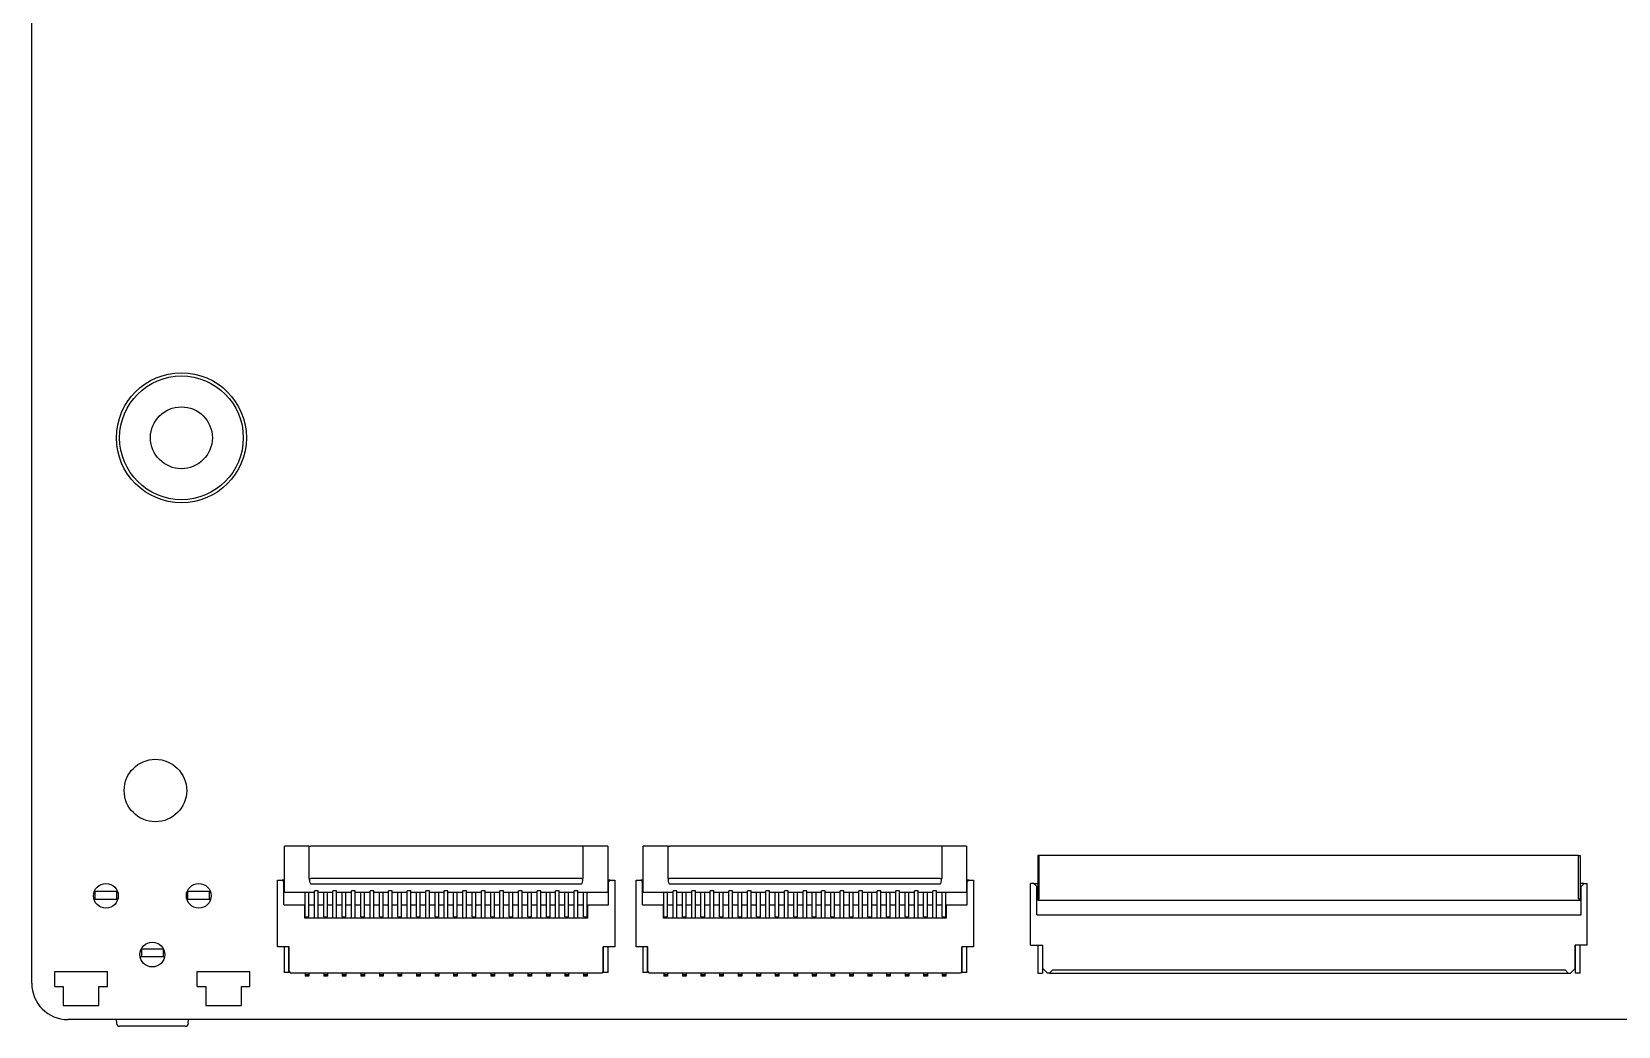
# Model space of a CAD drawing. Header units: millimetres. Extents: x 2 to 1109, y 2 to 430.
# Drawn here: x 72.5 to 123.8, y 301.8 to 334 of the extents above; entities that cross this region are included whole.
import ezdxf

# ---------------------------------------------------------------- set-up
doc = ezdxf.new("R2010")
doc.units = ezdxf.units.MM
doc.header["$LTSCALE"] = 0.5
doc.layers.add('几何体', color=7, linetype='Continuous')

msp = doc.modelspace()

# ---------------------------------------------------------------- linework, layer by layer
at = {"layer": '几何体'}
for p, q in [((72.521, 303.227), (72.521, 360.797)), ((80.691, 306.258), (80.691, 307.658)), ((81.496, 307.658), (80.691, 307.658)), ((81.496, 306.62), (81.496, 307.658)), ((81.496, 307.658), (81.546, 307.658)), ((90.296, 307.658), (81.546, 307.658)), ((90.346, 307.658), (90.296, 307.658)), ((90.346, 307.658), (90.346, 306.62)), ((91.151, 307.658), (90.346, 307.658)), ((91.151, 307.658), (91.151, 306.258)), ((92.291, 306.258), (92.291, 307.658)), ((93.096, 307.658), (92.291, 307.658)), ((93.096, 306.62), (93.096, 307.658)), ((93.096, 307.658), (93.146, 307.658)), ((101.896, 307.658), (93.146, 307.658)), ((101.946, 307.658), (101.896, 307.658)), ((101.946, 307.658), (101.946, 306.62)), ((102.751, 307.658), (101.946, 307.658)), ((102.751, 307.658), (102.751, 306.258)), ((105.051, 307.358), (105.051, 305.918)), ((105.101, 307.358), (105.051, 307.358)), ((105.101, 305.968), (105.101, 307.358)), ((122.541, 307.358), (105.101, 307.358)), ((122.541, 305.968), (122.541, 307.358)), ((122.541, 307.358), (122.591, 307.358)), ((122.591, 307.358), (122.591, 305.918)), ((80.471, 304.408), (80.471, 306.558)), ((80.471, 306.558), (80.621, 306.558)), ((80.671, 306.508), (80.621, 306.558)), ((80.691, 306.558), (80.621, 306.558)), ((80.671, 305.768), (80.671, 306.508)), ((90.296, 306.613), (81.546, 306.613)), ((81.546, 306.438), (90.296, 306.438)), ((91.221, 306.558), (91.151, 306.558)), ((91.171, 306.508), (91.221, 306.558)), ((91.171, 305.768), (91.171, 306.508)), ((91.221, 306.558), (91.371, 306.558)), ((91.371, 306.558), (91.371, 304.408)), ((92.071, 306.558), (92.221, 306.558)), ((92.071, 304.408), (92.071, 306.558)), ((92.271, 306.508), (92.221, 306.558)), ((92.291, 306.558), (92.221, 306.558)), ((92.271, 305.768), (92.271, 306.508)), ((101.896, 306.613), (93.146, 306.613)), ((93.146, 306.438), (101.896, 306.438)), ((102.821, 306.558), (102.751, 306.558)), ((102.771, 306.508), (102.821, 306.558)), ((102.771, 305.768), (102.771, 306.508)), ((102.821, 306.558), (102.971, 306.558)), ((102.971, 306.558), (102.971, 304.408)), ((104.921, 306.458), (104.821, 306.458)), ((104.821, 304.458), (104.821, 306.458)), ((105.021, 306.358), (104.921, 306.458)), ((104.921, 306.458), (105.051, 306.458)), ((105.021, 305.438), (105.021, 306.358)), ((105.051, 306.358), (105.021, 306.358)), ((122.721, 306.458), (122.591, 306.458)), ((122.591, 306.358), (122.621, 306.358)), ((122.621, 306.358), (122.721, 306.458)), ((122.621, 305.438), (122.621, 306.358)), ((122.721, 306.458), (122.821, 306.458)), ((122.821, 304.458), (122.821, 306.458)), ((74.572, 305.94), (74.572, 306.19)), ((75.272, 306.19), (74.572, 306.19)), ((75.272, 305.94), (74.572, 305.94)), ((75.272, 305.94), (75.272, 306.19)), ((77.572, 305.94), (77.572, 306.19)), ((78.272, 306.19), (77.572, 306.19)), ((78.272, 305.94), (77.572, 305.94)), ((78.272, 305.94), (78.272, 306.19)), ((80.671, 305.768), (81.349, 305.768)), ((80.691, 306.158), (80.691, 306.258)), ((81.361, 306.158), (80.691, 306.158)), ((81.349, 305.328), (81.349, 305.768)), ((81.349, 305.768), (81.361, 305.768)), ((81.481, 306.166), (81.361, 306.166)), ((81.361, 305.378), (81.361, 306.166)), ((81.481, 305.378), (81.481, 306.166)), ((81.661, 306.158), (81.481, 306.158)), ((81.481, 305.768), (81.661, 305.768)), ((81.781, 306.214), (81.661, 306.214)), ((81.661, 305.328), (81.661, 306.214)), ((81.781, 305.328), (81.781, 306.214)), ((81.961, 306.158), (81.781, 306.158)), ((81.781, 305.768), (81.961, 305.768)), ((82.081, 306.166), (81.961, 306.166)), ((81.961, 305.378), (81.961, 306.166)), ((82.081, 305.378), (82.081, 306.166)), ((82.261, 306.158), (82.081, 306.158)), ((82.081, 305.768), (82.261, 305.768)), ((82.381, 306.214), (82.261, 306.214)), ((82.261, 305.328), (82.261, 306.214)), ((82.381, 305.328), (82.381, 306.214)), ((82.561, 306.158), (82.381, 306.158)), ((82.381, 305.768), (82.561, 305.768)), ((82.681, 306.166), (82.561, 306.166)), ((82.561, 305.378), (82.561, 306.166)), ((82.681, 305.378), (82.681, 306.166)), ((82.861, 306.158), (82.681, 306.158)), ((82.681, 305.768), (82.861, 305.768)), ((82.981, 306.214), (82.861, 306.214)), ((82.861, 305.328), (82.861, 306.214)), ((82.981, 305.328), (82.981, 306.214)), ((83.161, 306.158), (82.981, 306.158)), ((82.981, 305.768), (83.161, 305.768)), ((83.281, 306.166), (83.161, 306.166)), ((83.161, 305.378), (83.161, 306.166)), ((83.281, 305.378), (83.281, 306.166)), ((83.461, 306.158), (83.281, 306.158)), ((83.281, 305.768), (83.461, 305.768)), ((83.581, 306.214), (83.461, 306.214)), ((83.461, 305.328), (83.461, 306.214)), ((83.581, 305.328), (83.581, 306.214)), ((83.761, 306.158), (83.581, 306.158)), ((83.581, 305.768), (83.761, 305.768)), ((83.881, 306.166), (83.761, 306.166)), ((83.761, 305.378), (83.761, 306.166)), ((83.881, 305.378), (83.881, 306.166)), ((84.061, 306.158), (83.881, 306.158)), ((83.881, 305.768), (84.061, 305.768)), ((84.181, 306.214), (84.061, 306.214)), ((84.061, 305.328), (84.061, 306.214)), ((84.181, 305.328), (84.181, 306.214)), ((84.361, 306.158), (84.181, 306.158)), ((84.181, 305.768), (84.361, 305.768)), ((84.481, 306.166), (84.361, 306.166)), ((84.361, 305.378), (84.361, 306.166)), ((84.481, 305.378), (84.481, 306.166)), ((84.661, 306.158), (84.481, 306.158)), ((84.481, 305.768), (84.661, 305.768)), ((84.781, 306.214), (84.661, 306.214)), ((84.661, 305.328), (84.661, 306.214)), ((84.781, 305.328), (84.781, 306.214)), ((84.961, 306.158), (84.781, 306.158)), ((84.781, 305.768), (84.961, 305.768)), ((85.081, 306.166), (84.961, 306.166)), ((84.961, 305.378), (84.961, 306.166)), ((85.081, 305.378), (85.081, 306.166)), ((85.261, 306.158), (85.081, 306.158)), ((85.081, 305.768), (85.261, 305.768)), ((85.381, 306.214), (85.261, 306.214)), ((85.261, 305.328), (85.261, 306.214)), ((85.381, 305.328), (85.381, 306.214)), ((85.561, 306.158), (85.381, 306.158)), ((85.381, 305.768), (85.561, 305.768)), ((85.681, 306.166), (85.561, 306.166)), ((85.561, 305.378), (85.561, 306.166)), ((85.681, 305.378), (85.681, 306.166)), ((85.861, 306.158), (85.681, 306.158)), ((85.681, 305.768), (85.861, 305.768)), ((85.981, 306.214), (85.861, 306.214)), ((85.861, 305.328), (85.861, 306.214)), ((85.981, 305.328), (85.981, 306.214)), ((86.161, 306.158), (85.981, 306.158)), ((85.981, 305.768), (86.161, 305.768)), ((86.281, 306.166), (86.161, 306.166)), ((86.161, 305.378), (86.161, 306.166)), ((86.281, 305.378), (86.281, 306.166)), ((86.461, 306.158), (86.281, 306.158)), ((86.281, 305.768), (86.461, 305.768)), ((86.581, 306.214), (86.461, 306.214)), ((86.461, 305.328), (86.461, 306.214)), ((86.581, 305.328), (86.581, 306.214)), ((86.761, 306.158), (86.581, 306.158)), ((86.581, 305.768), (86.761, 305.768)), ((86.881, 306.166), (86.761, 306.166)), ((86.761, 305.378), (86.761, 306.166)), ((86.881, 305.378), (86.881, 306.166)), ((87.061, 306.158), (86.881, 306.158)), ((86.881, 305.768), (87.061, 305.768)), ((87.181, 306.214), (87.061, 306.214)), ((87.061, 305.328), (87.061, 306.214)), ((87.181, 305.328), (87.181, 306.214)), ((87.361, 306.158), (87.181, 306.158)), ((87.181, 305.768), (87.361, 305.768)), ((87.481, 306.166), (87.361, 306.166)), ((87.361, 305.378), (87.361, 306.166)), ((87.481, 305.378), (87.481, 306.166)), ((87.661, 306.158), (87.481, 306.158)), ((87.481, 305.768), (87.661, 305.768)), ((87.781, 306.214), (87.661, 306.214)), ((87.661, 305.328), (87.661, 306.214)), ((87.781, 305.328), (87.781, 306.214)), ((87.961, 306.158), (87.781, 306.158)), ((87.781, 305.768), (87.961, 305.768)), ((88.081, 306.166), (87.961, 306.166)), ((87.961, 305.378), (87.961, 306.166)), ((88.081, 305.378), (88.081, 306.166)), ((88.261, 306.158), (88.081, 306.158)), ((88.081, 305.768), (88.261, 305.768)), ((88.381, 306.214), (88.261, 306.214)), ((88.261, 305.328), (88.261, 306.214)), ((88.381, 305.328), (88.381, 306.214)), ((88.561, 306.158), (88.381, 306.158)), ((88.381, 305.768), (88.561, 305.768)), ((88.681, 306.166), (88.561, 306.166)), ((88.561, 305.378), (88.561, 306.166)), ((88.681, 305.378), (88.681, 306.166)), ((88.861, 306.158), (88.681, 306.158)), ((88.681, 305.768), (88.861, 305.768)), ((88.981, 306.214), (88.861, 306.214)), ((88.861, 305.328), (88.861, 306.214)), ((88.981, 305.328), (88.981, 306.214)), ((89.161, 306.158), (88.981, 306.158)), ((88.981, 305.768), (89.161, 305.768)), ((89.281, 306.166), (89.161, 306.166)), ((89.161, 305.378), (89.161, 306.166)), ((89.281, 305.378), (89.281, 306.166)), ((89.461, 306.158), (89.281, 306.158)), ((89.281, 305.768), (89.461, 305.768)), ((89.581, 306.214), (89.461, 306.214)), ((89.461, 305.328), (89.461, 306.214)), ((89.581, 305.328), (89.581, 306.214)), ((89.761, 306.158), (89.581, 306.158)), ((89.581, 305.768), (89.761, 305.768)), ((89.881, 306.166), (89.761, 306.166)), ((89.761, 305.378), (89.761, 306.166)), ((89.881, 305.378), (89.881, 306.166)), ((90.061, 306.158), (89.881, 306.158)), ((89.881, 305.768), (90.061, 305.768)), ((90.181, 306.214), (90.061, 306.214)), ((90.061, 305.328), (90.061, 306.214)), ((90.181, 305.328), (90.181, 306.214)), ((90.361, 306.158), (90.181, 306.158)), ((90.181, 305.768), (90.361, 305.768)), ((90.481, 306.166), (90.361, 306.166)), ((90.361, 305.378), (90.361, 306.166)), ((90.481, 305.378), (90.481, 306.166)), ((91.151, 306.158), (90.481, 306.158)), ((90.481, 305.768), (90.494, 305.768)), ((90.494, 305.768), (90.494, 305.328)), ((90.494, 305.768), (91.171, 305.768)), ((91.151, 306.258), (91.151, 306.158)), ((92.271, 305.768), (92.949, 305.768)), ((92.291, 306.158), (92.291, 306.258)), ((92.961, 306.158), (92.291, 306.158)), ((92.949, 305.328), (92.949, 305.768)), ((92.949, 305.768), (92.961, 305.768)), ((93.081, 306.166), (92.961, 306.166)), ((92.961, 305.378), (92.961, 306.166)), ((93.081, 305.378), (93.081, 306.166)), ((93.261, 306.158), (93.081, 306.158)), ((93.081, 305.768), (93.261, 305.768)), ((93.381, 306.214), (93.261, 306.214)), ((93.261, 305.328), (93.261, 306.214)), ((93.381, 305.328), (93.381, 306.214)), ((93.561, 306.158), (93.381, 306.158)), ((93.381, 305.768), (93.561, 305.768)), ((93.681, 306.166), (93.561, 306.166)), ((93.561, 305.378), (93.561, 306.166)), ((93.681, 305.378), (93.681, 306.166)), ((93.861, 306.158), (93.681, 306.158)), ((93.681, 305.768), (93.861, 305.768)), ((93.981, 306.214), (93.861, 306.214)), ((93.861, 305.328), (93.861, 306.214)), ((93.981, 305.328), (93.981, 306.214)), ((94.161, 306.158), (93.981, 306.158)), ((93.981, 305.768), (94.161, 305.768)), ((94.281, 306.166), (94.161, 306.166)), ((94.161, 305.378), (94.161, 306.166)), ((94.281, 305.378), (94.281, 306.166)), ((94.461, 306.158), (94.281, 306.158)), ((94.281, 305.768), (94.461, 305.768)), ((94.581, 306.214), (94.461, 306.214)), ((94.461, 305.328), (94.461, 306.214)), ((94.581, 305.328), (94.581, 306.214)), ((94.761, 306.158), (94.581, 306.158)), ((94.581, 305.768), (94.761, 305.768)), ((94.881, 306.166), (94.761, 306.166)), ((94.761, 305.378), (94.761, 306.166)), ((94.881, 305.378), (94.881, 306.166)), ((95.061, 306.158), (94.881, 306.158)), ((94.881, 305.768), (95.061, 305.768)), ((95.181, 306.214), (95.061, 306.214)), ((95.061, 305.328), (95.061, 306.214)), ((95.181, 305.328), (95.181, 306.214)), ((95.361, 306.158), (95.181, 306.158)), ((95.181, 305.768), (95.361, 305.768)), ((95.481, 306.166), (95.361, 306.166)), ((95.361, 305.378), (95.361, 306.166)), ((95.481, 305.378), (95.481, 306.166)), ((95.661, 306.158), (95.481, 306.158)), ((95.481, 305.768), (95.661, 305.768)), ((95.781, 306.214), (95.661, 306.214)), ((95.661, 305.328), (95.661, 306.214)), ((95.781, 305.328), (95.781, 306.214)), ((95.961, 306.158), (95.781, 306.158)), ((95.781, 305.768), (95.961, 305.768)), ((96.081, 306.166), (95.961, 306.166)), ((95.961, 305.378), (95.961, 306.166)), ((96.081, 305.378), (96.081, 306.166)), ((96.261, 306.158), (96.081, 306.158)), ((96.081, 305.768), (96.261, 305.768)), ((96.381, 306.214), (96.261, 306.214)), ((96.261, 305.328), (96.261, 306.214)), ((96.381, 305.328), (96.381, 306.214)), ((96.561, 306.158), (96.381, 306.158)), ((96.381, 305.768), (96.561, 305.768)), ((96.681, 306.166), (96.561, 306.166)), ((96.561, 305.378), (96.561, 306.166)), ((96.681, 305.378), (96.681, 306.166)), ((96.861, 306.158), (96.681, 306.158)), ((96.681, 305.768), (96.861, 305.768)), ((96.981, 306.214), (96.861, 306.214)), ((96.861, 305.328), (96.861, 306.214)), ((96.981, 305.328), (96.981, 306.214)), ((97.161, 306.158), (96.981, 306.158)), ((96.981, 305.768), (97.161, 305.768)), ((97.281, 306.166), (97.161, 306.166)), ((97.161, 305.378), (97.161, 306.166)), ((97.281, 305.378), (97.281, 306.166)), ((97.461, 306.158), (97.281, 306.158)), ((97.281, 305.768), (97.461, 305.768)), ((97.581, 306.214), (97.461, 306.214)), ((97.461, 305.328), (97.461, 306.214)), ((97.581, 305.328), (97.581, 306.214)), ((97.761, 306.158), (97.581, 306.158)), ((97.581, 305.768), (97.761, 305.768)), ((97.881, 306.166), (97.761, 306.166)), ((97.761, 305.378), (97.761, 306.166)), ((97.881, 305.378), (97.881, 306.166)), ((98.061, 306.158), (97.881, 306.158)), ((97.881, 305.768), (98.061, 305.768)), ((98.181, 306.214), (98.061, 306.214)), ((98.061, 305.328), (98.061, 306.214)), ((98.181, 305.328), (98.181, 306.214)), ((98.361, 306.158), (98.181, 306.158)), ((98.181, 305.768), (98.361, 305.768)), ((98.481, 306.166), (98.361, 306.166)), ((98.361, 305.378), (98.361, 306.166)), ((98.481, 305.378), (98.481, 306.166)), ((98.661, 306.158), (98.481, 306.158)), ((98.481, 305.768), (98.661, 305.768)), ((98.781, 306.214), (98.661, 306.214)), ((98.661, 305.328), (98.661, 306.214)), ((98.781, 305.328), (98.781, 306.214)), ((98.961, 306.158), (98.781, 306.158)), ((98.781, 305.768), (98.961, 305.768)), ((99.081, 306.166), (98.961, 306.166)), ((98.961, 305.378), (98.961, 306.166)), ((99.081, 305.378), (99.081, 306.166)), ((99.261, 306.158), (99.081, 306.158)), ((99.081, 305.768), (99.261, 305.768)), ((99.381, 306.214), (99.261, 306.214)), ((99.261, 305.328), (99.261, 306.214)), ((99.381, 305.328), (99.381, 306.214)), ((99.561, 306.158), (99.381, 306.158)), ((99.381, 305.768), (99.561, 305.768)), ((99.681, 306.166), (99.561, 306.166)), ((99.561, 305.378), (99.561, 306.166)), ((99.681, 305.378), (99.681, 306.166)), ((99.861, 306.158), (99.681, 306.158)), ((99.681, 305.768), (99.861, 305.768)), ((99.981, 306.214), (99.861, 306.214)), ((99.861, 305.328), (99.861, 306.214)), ((99.981, 305.328), (99.981, 306.214)), ((100.161, 306.158), (99.981, 306.158)), ((99.981, 305.768), (100.161, 305.768)), ((100.281, 306.166), (100.161, 306.166)), ((100.161, 305.378), (100.161, 306.166)), ((100.281, 305.378), (100.281, 306.166)), ((100.461, 306.158), (100.281, 306.158)), ((100.281, 305.768), (100.461, 305.768)), ((100.581, 306.214), (100.461, 306.214)), ((100.461, 305.328), (100.461, 306.214)), ((100.581, 305.328), (100.581, 306.214)), ((100.761, 306.158), (100.581, 306.158)), ((100.581, 305.768), (100.761, 305.768)), ((100.881, 306.166), (100.761, 306.166)), ((100.761, 305.378), (100.761, 306.166)), ((100.881, 305.378), (100.881, 306.166)), ((101.061, 306.158), (100.881, 306.158)), ((100.881, 305.768), (101.061, 305.768)), ((101.181, 306.214), (101.061, 306.214)), ((101.061, 305.328), (101.061, 306.214)), ((101.181, 305.328), (101.181, 306.214)), ((101.361, 306.158), (101.181, 306.158)), ((101.181, 305.768), (101.361, 305.768)), ((101.481, 306.166), (101.361, 306.166)), ((101.361, 305.378), (101.361, 306.166)), ((101.481, 305.378), (101.481, 306.166)), ((101.661, 306.158), (101.481, 306.158)), ((101.481, 305.768), (101.661, 305.768)), ((101.781, 306.214), (101.661, 306.214)), ((101.661, 305.328), (101.661, 306.214)), ((101.781, 305.328), (101.781, 306.214)), ((101.961, 306.158), (101.781, 306.158)), ((101.781, 305.768), (101.961, 305.768)), ((102.081, 306.166), (101.961, 306.166)), ((101.961, 305.378), (101.961, 306.166)), ((102.081, 305.378), (102.081, 306.166)), ((102.751, 306.158), (102.081, 306.158)), ((102.081, 305.768), (102.094, 305.768)), ((102.094, 305.768), (102.771, 305.768)), ((102.094, 305.768), (102.094, 305.328)), ((102.751, 306.258), (102.751, 306.158)), ((105.051, 305.918), (122.591, 305.918)), ((90.494, 305.328), (81.349, 305.328)), ((81.361, 305.378), (81.481, 305.378)), ((81.961, 305.378), (82.081, 305.378)), ((82.561, 305.378), (82.681, 305.378)), ((83.161, 305.378), (83.281, 305.378)), ((83.761, 305.378), (83.881, 305.378)), ((84.361, 305.378), (84.481, 305.378)), ((84.961, 305.378), (85.081, 305.378)), ((85.561, 305.378), (85.681, 305.378)), ((86.161, 305.378), (86.281, 305.378)), ((86.761, 305.378), (86.881, 305.378)), ((87.361, 305.378), (87.481, 305.378)), ((87.961, 305.378), (88.081, 305.378)), ((88.561, 305.378), (88.681, 305.378)), ((89.161, 305.378), (89.281, 305.378)), ((89.761, 305.378), (89.881, 305.378)), ((90.361, 305.378), (90.481, 305.378)), ((102.094, 305.328), (92.949, 305.328)), ((92.961, 305.378), (93.081, 305.378)), ((93.561, 305.378), (93.681, 305.378)), ((94.161, 305.378), (94.281, 305.378)), ((94.761, 305.378), (94.881, 305.378)), ((95.361, 305.378), (95.481, 305.378)), ((95.961, 305.378), (96.081, 305.378)), ((96.561, 305.378), (96.681, 305.378)), ((97.161, 305.378), (97.281, 305.378)), ((97.761, 305.378), (97.881, 305.378)), ((98.361, 305.378), (98.481, 305.378)), ((98.961, 305.378), (99.081, 305.378)), ((99.561, 305.378), (99.681, 305.378)), ((100.161, 305.378), (100.281, 305.378)), ((100.761, 305.378), (100.881, 305.378)), ((101.361, 305.378), (101.481, 305.378)), ((101.961, 305.378), (102.081, 305.378)), ((105.021, 305.438), (122.621, 305.438)), ((76.066, 304.34), (76.072, 304.34)), ((76.072, 304.34), (76.072, 304.09)), ((76.072, 304.34), (76.422, 304.34)), ((76.422, 304.34), (76.772, 304.34)), ((76.772, 304.34), (76.772, 304.09)), ((76.772, 304.34), (76.776, 304.34)), ((80.841, 304.408), (80.471, 304.408)), ((80.681, 304.408), (80.681, 303.578)), ((80.831, 303.578), (80.831, 304.408)), ((80.841, 303.608), (80.841, 304.408)), ((91.001, 303.608), (91.001, 304.408)), ((91.371, 304.408), (91.001, 304.408)), ((91.011, 303.578), (91.011, 304.408)), ((91.161, 303.578), (91.161, 304.408)), ((92.441, 304.408), (92.071, 304.408)), ((92.281, 304.408), (92.281, 303.578)), ((92.431, 303.578), (92.431, 304.408)), ((92.441, 303.608), (92.441, 304.408)), ((102.601, 303.608), (102.601, 304.408)), ((102.971, 304.408), (102.601, 304.408)), ((102.611, 303.578), (102.611, 304.408)), ((102.761, 303.578), (102.761, 304.408)), ((104.821, 304.458), (105.219, 304.458)), ((105.056, 304.458), (105.056, 303.558)), ((105.206, 304.458), (105.206, 303.558)), ((105.219, 303.708), (105.219, 304.458)), ((122.821, 304.458), (122.424, 304.458)), ((122.424, 303.708), (122.424, 304.458)), ((122.436, 303.558), (122.436, 304.458)), ((122.586, 303.558), (122.586, 304.458)), ((76.027, 304.09), (76.072, 304.09)), ((76.072, 304.09), (76.422, 304.09)), ((76.422, 304.09), (76.772, 304.09)), ((76.772, 304.09), (76.816, 304.09)), ((105.219, 303.708), (105.369, 303.558)), ((122.424, 303.708), (122.274, 303.558)), ((73.266, 303.126), (73.266, 303.606)), ((73.266, 303.606), (74.966, 303.606)), ((74.966, 303.126), (74.966, 303.606)), ((77.874, 303.126), (77.874, 303.606)), ((77.874, 303.606), (79.574, 303.606)), ((79.574, 303.126), (79.574, 303.606)), ((80.831, 303.578), (80.681, 303.578)), ((80.841, 303.608), (80.891, 303.558)), ((90.951, 303.558), (80.891, 303.558)), ((81.361, 303.558), (81.361, 303.508)), ((81.361, 303.508), (81.481, 303.508)), ((81.361, 303.508), (81.361, 303.458)), ((81.481, 303.458), (81.361, 303.458)), ((81.481, 303.558), (81.481, 303.508)), ((81.481, 303.508), (81.481, 303.458)), ((81.961, 303.558), (81.961, 303.508)), ((81.961, 303.508), (82.081, 303.508)), ((81.961, 303.508), (81.961, 303.458)), ((82.081, 303.458), (81.961, 303.458)), ((82.081, 303.558), (82.081, 303.508)), ((82.081, 303.508), (82.081, 303.458)), ((82.561, 303.558), (82.561, 303.508)), ((82.561, 303.508), (82.681, 303.508)), ((82.561, 303.508), (82.561, 303.458)), ((82.681, 303.458), (82.561, 303.458)), ((82.681, 303.558), (82.681, 303.508)), ((82.681, 303.508), (82.681, 303.458)), ((83.161, 303.558), (83.161, 303.508)), ((83.161, 303.508), (83.281, 303.508)), ((83.161, 303.508), (83.161, 303.458)), ((83.281, 303.458), (83.161, 303.458)), ((83.281, 303.558), (83.281, 303.508)), ((83.281, 303.508), (83.281, 303.458)), ((83.761, 303.558), (83.761, 303.508)), ((83.761, 303.508), (83.881, 303.508)), ((83.761, 303.508), (83.761, 303.458)), ((83.881, 303.458), (83.761, 303.458)), ((83.881, 303.558), (83.881, 303.508)), ((83.881, 303.508), (83.881, 303.458)), ((84.361, 303.558), (84.361, 303.508)), ((84.361, 303.508), (84.481, 303.508)), ((84.361, 303.508), (84.361, 303.458)), ((84.481, 303.458), (84.361, 303.458)), ((84.481, 303.558), (84.481, 303.508)), ((84.481, 303.508), (84.481, 303.458)), ((84.961, 303.558), (84.961, 303.508)), ((84.961, 303.508), (85.081, 303.508)), ((84.961, 303.508), (84.961, 303.458)), ((85.081, 303.458), (84.961, 303.458)), ((85.081, 303.558), (85.081, 303.508)), ((85.081, 303.508), (85.081, 303.458)), ((85.561, 303.558), (85.561, 303.508)), ((85.561, 303.508), (85.681, 303.508)), ((85.561, 303.508), (85.561, 303.458)), ((85.681, 303.458), (85.561, 303.458)), ((85.681, 303.558), (85.681, 303.508)), ((85.681, 303.508), (85.681, 303.458)), ((86.161, 303.558), (86.161, 303.508)), ((86.161, 303.508), (86.281, 303.508)), ((86.161, 303.508), (86.161, 303.458)), ((86.281, 303.458), (86.161, 303.458)), ((86.281, 303.558), (86.281, 303.508)), ((86.281, 303.508), (86.281, 303.458)), ((86.761, 303.558), (86.761, 303.508)), ((86.761, 303.508), (86.881, 303.508)), ((86.761, 303.508), (86.761, 303.458)), ((86.881, 303.458), (86.761, 303.458)), ((86.881, 303.558), (86.881, 303.508)), ((86.881, 303.508), (86.881, 303.458)), ((87.361, 303.558), (87.361, 303.508)), ((87.361, 303.508), (87.481, 303.508)), ((87.361, 303.508), (87.361, 303.458)), ((87.481, 303.458), (87.361, 303.458)), ((87.481, 303.558), (87.481, 303.508)), ((87.481, 303.508), (87.481, 303.458)), ((87.961, 303.558), (87.961, 303.508)), ((87.961, 303.508), (88.081, 303.508)), ((87.961, 303.508), (87.961, 303.458)), ((88.081, 303.458), (87.961, 303.458)), ((88.081, 303.558), (88.081, 303.508)), ((88.081, 303.508), (88.081, 303.458)), ((88.561, 303.558), (88.561, 303.508)), ((88.561, 303.508), (88.681, 303.508)), ((88.561, 303.508), (88.561, 303.458)), ((88.681, 303.458), (88.561, 303.458)), ((88.681, 303.558), (88.681, 303.508)), ((88.681, 303.508), (88.681, 303.458)), ((89.161, 303.558), (89.161, 303.508)), ((89.161, 303.508), (89.281, 303.508)), ((89.161, 303.508), (89.161, 303.458)), ((89.281, 303.458), (89.161, 303.458)), ((89.281, 303.558), (89.281, 303.508)), ((89.281, 303.508), (89.281, 303.458)), ((89.761, 303.558), (89.761, 303.508)), ((89.761, 303.508), (89.881, 303.508)), ((89.761, 303.508), (89.761, 303.458)), ((89.881, 303.458), (89.761, 303.458)), ((89.881, 303.558), (89.881, 303.508)), ((89.881, 303.508), (89.881, 303.458)), ((90.361, 303.558), (90.361, 303.508)), ((90.361, 303.508), (90.481, 303.508)), ((90.361, 303.508), (90.361, 303.458)), ((90.481, 303.458), (90.361, 303.458)), ((90.481, 303.558), (90.481, 303.508)), ((90.481, 303.508), (90.481, 303.458)), ((91.001, 303.608), (90.951, 303.558)), ((91.161, 303.578), (91.011, 303.578)), ((92.431, 303.578), (92.281, 303.578)), ((92.441, 303.608), (92.491, 303.558)), ((102.551, 303.558), (92.491, 303.558)), ((92.961, 303.558), (92.961, 303.508)), ((92.961, 303.508), (93.081, 303.508)), ((92.961, 303.508), (92.961, 303.458)), ((93.081, 303.458), (92.961, 303.458)), ((93.081, 303.558), (93.081, 303.508)), ((93.081, 303.508), (93.081, 303.458)), ((93.561, 303.558), (93.561, 303.508)), ((93.561, 303.508), (93.681, 303.508)), ((93.561, 303.508), (93.561, 303.458)), ((93.681, 303.458), (93.561, 303.458)), ((93.681, 303.558), (93.681, 303.508)), ((93.681, 303.508), (93.681, 303.458)), ((94.161, 303.558), (94.161, 303.508)), ((94.161, 303.508), (94.281, 303.508)), ((94.161, 303.508), (94.161, 303.458)), ((94.281, 303.458), (94.161, 303.458)), ((94.281, 303.558), (94.281, 303.508)), ((94.281, 303.508), (94.281, 303.458)), ((94.761, 303.558), (94.761, 303.508)), ((94.761, 303.508), (94.881, 303.508)), ((94.761, 303.508), (94.761, 303.458)), ((94.881, 303.458), (94.761, 303.458)), ((94.881, 303.558), (94.881, 303.508)), ((94.881, 303.508), (94.881, 303.458)), ((95.361, 303.558), (95.361, 303.508)), ((95.361, 303.508), (95.481, 303.508)), ((95.361, 303.508), (95.361, 303.458)), ((95.481, 303.458), (95.361, 303.458)), ((95.481, 303.558), (95.481, 303.508)), ((95.481, 303.508), (95.481, 303.458)), ((95.961, 303.558), (95.961, 303.508)), ((95.961, 303.508), (96.081, 303.508)), ((95.961, 303.508), (95.961, 303.458)), ((96.081, 303.458), (95.961, 303.458)), ((96.081, 303.558), (96.081, 303.508)), ((96.081, 303.508), (96.081, 303.458)), ((96.561, 303.558), (96.561, 303.508)), ((96.561, 303.508), (96.681, 303.508)), ((96.561, 303.508), (96.561, 303.458)), ((96.681, 303.458), (96.561, 303.458)), ((96.681, 303.558), (96.681, 303.508)), ((96.681, 303.508), (96.681, 303.458)), ((97.161, 303.558), (97.161, 303.508)), ((97.161, 303.508), (97.281, 303.508)), ((97.161, 303.508), (97.161, 303.458)), ((97.281, 303.458), (97.161, 303.458)), ((97.281, 303.558), (97.281, 303.508)), ((97.281, 303.508), (97.281, 303.458)), ((97.761, 303.558), (97.761, 303.508)), ((97.761, 303.508), (97.881, 303.508)), ((97.761, 303.508), (97.761, 303.458)), ((97.881, 303.458), (97.761, 303.458)), ((97.881, 303.558), (97.881, 303.508)), ((97.881, 303.508), (97.881, 303.458)), ((98.361, 303.558), (98.361, 303.508)), ((98.361, 303.508), (98.481, 303.508)), ((98.361, 303.508), (98.361, 303.458)), ((98.481, 303.458), (98.361, 303.458)), ((98.481, 303.558), (98.481, 303.508)), ((98.481, 303.508), (98.481, 303.458)), ((98.961, 303.558), (98.961, 303.508)), ((98.961, 303.508), (99.081, 303.508)), ((98.961, 303.508), (98.961, 303.458)), ((99.081, 303.458), (98.961, 303.458)), ((99.081, 303.558), (99.081, 303.508)), ((99.081, 303.508), (99.081, 303.458)), ((99.561, 303.558), (99.561, 303.508)), ((99.561, 303.508), (99.681, 303.508)), ((99.561, 303.508), (99.561, 303.458)), ((99.681, 303.458), (99.561, 303.458)), ((99.681, 303.558), (99.681, 303.508)), ((99.681, 303.508), (99.681, 303.458)), ((100.161, 303.558), (100.161, 303.508)), ((100.161, 303.508), (100.281, 303.508)), ((100.161, 303.508), (100.161, 303.458)), ((100.281, 303.458), (100.161, 303.458)), ((100.281, 303.558), (100.281, 303.508)), ((100.281, 303.508), (100.281, 303.458)), ((100.761, 303.558), (100.761, 303.508)), ((100.761, 303.508), (100.881, 303.508)), ((100.761, 303.508), (100.761, 303.458)), ((100.881, 303.458), (100.761, 303.458)), ((100.881, 303.558), (100.881, 303.508)), ((100.881, 303.508), (100.881, 303.458)), ((101.361, 303.558), (101.361, 303.508)), ((101.361, 303.508), (101.481, 303.508)), ((101.361, 303.508), (101.361, 303.458)), ((101.481, 303.458), (101.361, 303.458)), ((101.481, 303.558), (101.481, 303.508)), ((101.481, 303.508), (101.481, 303.458)), ((101.961, 303.558), (101.961, 303.508)), ((101.961, 303.508), (102.081, 303.508)), ((101.961, 303.508), (101.961, 303.458)), ((102.081, 303.458), (101.961, 303.458)), ((102.081, 303.558), (102.081, 303.508)), ((102.081, 303.508), (102.081, 303.458)), ((102.601, 303.608), (102.551, 303.558)), ((102.761, 303.578), (102.611, 303.578)), ((105.056, 303.558), (105.206, 303.558)), ((105.436, 303.558), (105.369, 303.558)), ((105.436, 303.558), (105.536, 303.658)), ((105.436, 303.558), (122.206, 303.558)), ((105.536, 303.658), (122.106, 303.658)), ((122.206, 303.558), (122.106, 303.658)), ((122.206, 303.558), (122.274, 303.558)), ((122.586, 303.558), (122.436, 303.558)), ((73.266, 303.126), (73.541, 303.126)), ((73.541, 303.126), (73.541, 302.506)), ((74.691, 302.506), (74.691, 303.126)), ((74.691, 303.126), (74.966, 303.126)), ((77.874, 303.126), (78.149, 303.126)), ((78.149, 303.126), (78.149, 302.506)), ((79.299, 303.126), (79.574, 303.126)), ((79.299, 302.506), (79.299, 303.126)), ((73.541, 302.506), (74.691, 302.506)), ((78.149, 302.506), (79.299, 302.506)), ((134.931, 302.058), (73.691, 302.058)), ((75.256, 302.058), (75.26, 301.936)), ((76.79, 301.84), (75.36, 301.84)), ((77.485, 301.84), (76.79, 301.84)), ((77.584, 301.936), (77.589, 302.058))]:
    msp.add_line(p, q, dxfattribs=at)
for centre, radius in [((77.361, 320.858), 2.1), ((77.361, 320.858), 2), ((77.361, 320.858), 1), ((76.521, 309.458), 1.01), ((74.92, 306.056), 0.4), ((77.922, 306.056), 0.4), ((76.421, 304.156), 0.4)]:
    msp.add_circle(centre, radius, dxfattribs=at)
for centre, radius, start, end in [((105.051, 305.968), 0.05, 270.0004, 359.9996), ((122.591, 305.968), 0.05, 180.0004, 269.9996), ((73.691, 303.227), 1.17, 180.0023, 270.0023), ((75.36, 301.94), 0.1, 182, 270), ((77.485, 301.94), 0.1, 270, 358)]:
    msp.add_arc(centre, radius, start, end, dxfattribs=at)
for centre, major_axis, ratio, start_param, end_param in [((81.546, 306.62), (0, 0.182), 0.274721, 1.570796, 3.141593), ((81.546, 306.62), (0.05, 0), 0.140055, 3.141593, 4.712389), ((90.296, 306.62), (0.05, 0), 0.140055, 4.712389, 6.283185), ((90.296, 306.62), (0, 0.182), 0.274721, 3.141593, 4.712389), ((93.146, 306.62), (0, 0.182), 0.274721, 1.570796, 3.141593), ((93.146, 306.62), (0.05, 0), 0.140055, 3.141593, 4.712389), ((101.896, 306.62), (0.05, 0), 0.140055, 4.712389, 6.283185), ((101.896, 306.62), (0, 0.182), 0.274721, 3.141593, 4.712389)]:
    msp.add_ellipse(centre, major_axis=major_axis, ratio=ratio, start_param=start_param, end_param=end_param, dxfattribs=at)

doc.saveas('drawing.dxf')
